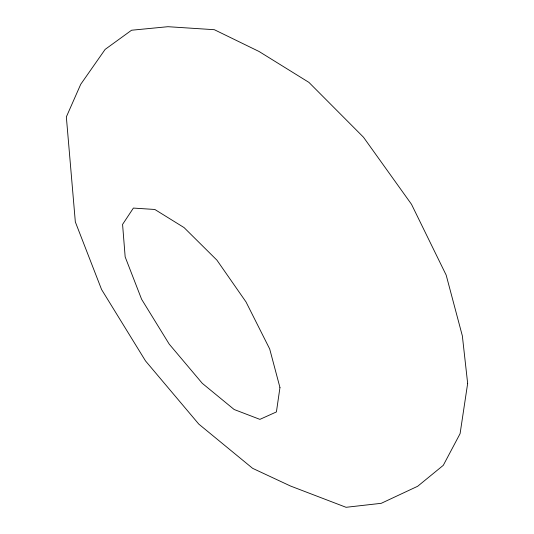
<?xml version="1.0" encoding="UTF-8"?>
<svg xmlns="http://www.w3.org/2000/svg" width="534" height="534" viewBox="0 0 534 534"><rect width="100%" height="100%" fill="white"/><g stroke="black" fill="none" stroke-linecap="round" stroke-linejoin="round"><path stroke-width="0.8" d="M279.956 387.544L276.412 411.934L259.904 419.37L234.159 409.511L202.266 383.312L169.211 344.116L141.603 299.26L125.17 256.921L122.573 224.413L133.387 208.08L154.84 209.475L184.063 227.577L216.931 260.171L246.027 301.964L269.69 348.962L279.956 387.544M467.657 383.419L460.094 433.641L443.293 465.328L417.681 486.267L381.263 503.308L346.065 507.3L290.509 486.027L252.622 468.331L198.815 424.123L145.522 360.931L101.567 289.508L75.334 221.924L66.343 116.913L80.727 84.299L105.145 49.388L131.558 30.231L167.956 26.7L214.348 29.704L259.07 51.498L308.919 82.383L363.474 137.205L411.494 204.282L446.177 275.103L462.357 335.893L467.657 383.419"/></g></svg>
